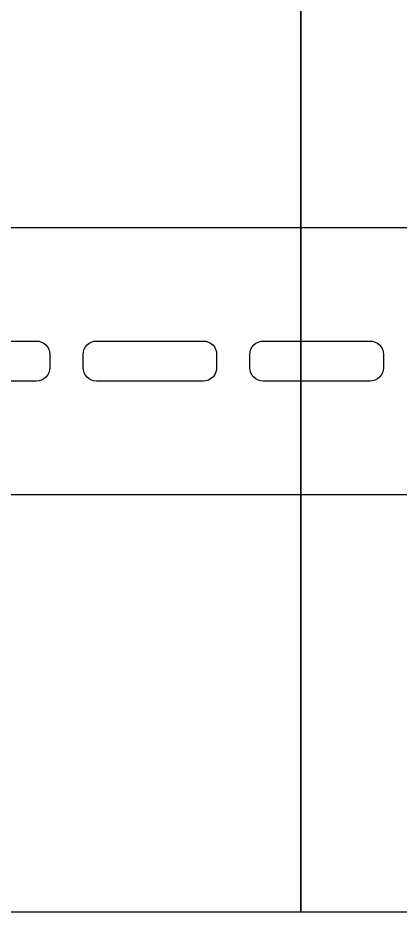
# Model space of a CAD drawing. Header units: millimetres. Extents: x 2517 to 4319, y 573 to 1664.
# Drawn here: x 2631 to 2688.3, y 573.4 to 707.6 of the extents above; entities that cross this region are included whole.
import ezdxf

# ---------------------------------------------------------------- set-up
doc = ezdxf.new("R2010")
doc.units = ezdxf.units.MM

# ---------------------------------------------------------------- blocks, each defined once
blk = doc.blocks.new('*U7')
at = {"ltscale": 2}
blk.add_lwpolyline([(0, 20), (0, -20), (895.8, -20), (895.8, 20), (0, 20)], dxfattribs=at)
for points in [[(90.23, 3), (106.23, 3, -0.414214), (108.23, 1), (108.23, -1, -0.414214), (106.23, -3), (90.23, -3, -0.414214), (88.23, -1), (88.23, 1, -0.414214)], [(115.23, 3), (131.23, 3, -0.414214), (133.23, 1), (133.23, -1, -0.414214), (131.23, -3), (115.23, -3, -0.414214), (113.23, -1), (113.23, 1, -0.414214)], [(140.23, 3), (156.23, 3, -0.414214), (158.23, 1), (158.23, -1, -0.414214), (156.23, -3), (140.23, -3, -0.414214), (138.23, -1), (138.23, 1, -0.414214)]]:
    blk.add_lwpolyline(points, format="xyb", close=True, dxfattribs=at)

msp = doc.modelspace()

# ---------------------------------------------------------------- linework, layer by layer
for points in [[(2517.4, 729.2), (2673.4, 729.2), (2673.4, 573.4), (2517.4, 573.4)], [(2673.4, 729.2), (2829.4, 729.2), (2829.4, 573.4), (2673.4, 573.4)]]:
    msp.add_lwpolyline(points, close=True)

# ---------------------------------------------------------------- block references
at = {"color": 1}
msp.add_blockref('*U7', (2527.54, 656.09), dxfattribs=at)

doc.saveas('drawing.dxf')
